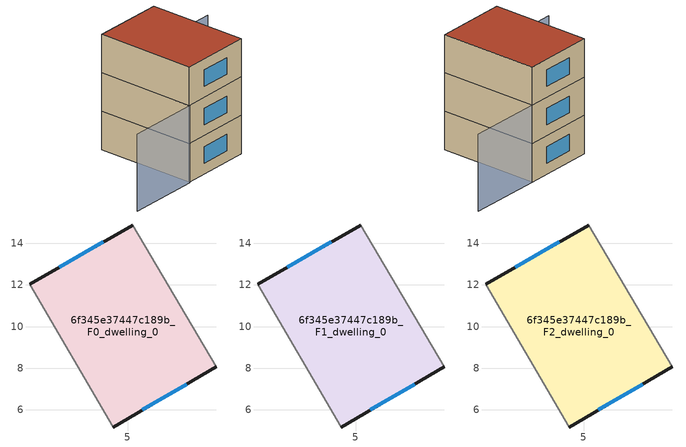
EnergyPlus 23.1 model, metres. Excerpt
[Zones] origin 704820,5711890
6f345e37447c189b_F0_dwelling_0
 floor ground (EU_floor_Construction): 5.25,14.87 9.24,8.06 4.31,5.18 0.32,12.03 z0
 wall outside (EU_wall_Construction): 5.25,14.87 0.32,12.03 / 4.31,5.18 9.24,8.06 z0:3
 wall adiabatic (EU_wall_Construction): 9.24,8.06 5.25,14.87 / 0.32,12.03 4.31,5.18 z0:3
 window (EU_Window_Construction): 3.84,14.06 1.72,12.84 / 5.72,6 7.84,7.24 z0.85:2.15
6f345e37447c189b_F1_dwelling_0
 floor to 6f345e37447c189b_F0_dwelling_0 (EU_floor_Construction): 5.25,14.87 9.24,8.06 4.31,5.18 0.32,12.03 z3
 wall outside (EU_wall_Construction): 5.25,14.87 0.32,12.03 / 4.31,5.18 9.24,8.06 z3:6
 wall adiabatic (EU_wall_Construction): 9.24,8.06 5.25,14.87 / 0.32,12.03 4.31,5.18 z3:6
 window (EU_Window_Construction): 3.84,14.06 1.72,12.84 / 5.72,6 7.84,7.24 z3.85:5.15
6f345e37447c189b_F2_dwelling_0
 floor to 6f345e37447c189b_F1_dwelling_0 (EU_floor_Construction): 5.25,14.87 9.24,8.06 4.31,5.18 0.32,12.03 z6
 wall outside (EU_wall_Construction): 5.25,14.87 0.32,12.03 / 4.31,5.18 9.24,8.06 z6:9
 wall adiabatic (EU_wall_Construction): 9.24,8.06 5.25,14.87 / 0.32,12.03 4.31,5.18 z6:9
 window (EU_Window_Construction): 3.84,14.06 1.72,12.84 / 5.72,6 7.84,7.24 z6.85:8.15
 roof outside (EU_roof_Construction): 9.24,8.06 5.25,14.87 0.32,12.03 4.31,5.18 z9
shading: 9.19,8.03 5.25,14.87 / 5.25,14.87 10.3,17.78 / 0.34,12.05 4.33,5.15 / 4.33,5.15 -0.62,2.29 z0:6
[Building]
EU S2 Campaign: North Axis=0; Terrain=City; Solar Distribution=FullExterior
[Site:Location]
London: Latitude=51.5; Longitude=-0.5; Time Zone=0; Elevation=25
[SizingPeriod:WeatherFileDays]
AnnualSizingPeriod: Begin Month=1; Begin Day of Month=1; End Month=12; End Day of Month=31; Day of Week for Start Day=Monday; Use Weather File Daylight Saving Period=No; Use Weather File Rain and Snow Indicators=No
[MATERIAL]
EU_InternalMass_Material: Roughness=MediumRough; Thickness=0.1; Conductivity=1; Density=1800; Specific Heat=900; Thermal Absorptance=0.9; Solar Absorptance=0.7; Visible Absorptance=0.7
[MATERIAL:NOMASS] Roughness=MediumRough; Thermal Absorptance=0.9; Solar Absorptance=0.7; Visible Absorptance=0.7
Name | Thermal Resistance
EU_wall_NoMass | 0.71061
EU_roof_NoMass | 2.41608
EU_floor_NoMass | 1.75078
[WINDOWMATERIAL:SIMPLEGLAZINGSYSTEM]
EU_Window_SimpleGlazing: UFactor=2.64892; Solar Heat Gain Coefficient=0.76; Visible Transmittance=0.76
[CONSTRUCTION]
EU_wall_Construction: EU_wall_NoMass
EU_roof_Construction: EU_roof_NoMass
EU_floor_Construction: EU_floor_NoMass
EU_Window_Construction: EU_Window_SimpleGlazing
EU_InternalMass_Construction: EU_InternalMass_Material
[ZONE] Type=1; Multiplier=1; Ceiling Height=autocalculate; Floor Area=autocalculate; Part of Total Floor Area=Yes
Name | Volume
6f345e37447c189b_F0_dwelling_0 | 135.349
6f345e37447c189b_F1_dwelling_0; 6f345e37447c189b_F2_dwelling_0 | 135.35
[INTERNALMASS] Construction=EU_InternalMass_Construction; Surface Area=45.1165
Name | Zone or ZoneList
6f345e37447c189b_F0_dwelling_0_EU_InternalMass | 6f345e37447c189b_F0_dwelling_0
6f345e37447c189b_F1_dwelling_0_EU_InternalMass | 6f345e37447c189b_F1_dwelling_0
6f345e37447c189b_F2_dwelling_0_EU_InternalMass | 6f345e37447c189b_F2_dwelling_0
[OTHEREQUIPMENT] Fuel Type=Electricity; Design Level Calculation Method=Watts/Area; Power per Zone Floor Area=1; Fraction Latent=0; Fraction Radiant=0; Fraction Lost=0; Carbon Dioxide Generation Rate=0; EndUse Subcategory=EU_Step8_InternalGains
Name | Zone or ZoneList or Space or SpaceList | Schedule
EU_Step8_InternalGain_6f345e37447c189b_F0_dwelling_0_f000 | 6f345e37447c189b_F0_dwelling_0 | EU_Step8_GainSchedule_6f345e37447c189b_F0_dwelling_0_f000
EU_Step8_InternalGain_6f345e37447c189b_F1_dwelling_0_f000 | 6f345e37447c189b_F1_dwelling_0 | EU_Step8_GainSchedule_6f345e37447c189b_F1_dwelling_0_f000
EU_Step8_InternalGain_6f345e37447c189b_F2_dwelling_0_f000 | 6f345e37447c189b_F2_dwelling_0 | EU_Step8_GainSchedule_6f345e37447c189b_F2_dwelling_0_f000
[ZONEVENTILATION:DESIGNFLOWRATE] Schedule=EU_AlwaysOn; Design Flow Rate Calculation Method=AirChanges/Hour; Air Changes per Hour=0.496673; Ventilation Type=Natural; Fan Pressure Rise=0; Fan Total Efficiency=1; Constant Term Coefficient=1; Temperature Term Coefficient=0; Velocity Term Coefficient=0; Velocity Squared Term Coefficient=0; Minimum Indoor Temperature=-100; Maximum Indoor Temperature=100; Delta Temperature=-100; Minimum Outdoor Temperature=-100; Maximum Outdoor Temperature=100; Maximum Wind Speed=40
Name | Zone or ZoneList or Space or SpaceList
EU_ConstantAir_6f345e37447c189b_F0_dwelling_0 | 6f345e37447c189b_F0_dwelling_0
EU_ConstantAir_6f345e37447c189b_F1_dwelling_0 | 6f345e37447c189b_F1_dwelling_0
EU_ConstantAir_6f345e37447c189b_F2_dwelling_0 | 6f345e37447c189b_F2_dwelling_0
[HVACTEMPLATE:THERMOSTAT] Constant Heating Setpoint=20; Constant Cooling Setpoint=50
EU_HeatOnly_6f345e37447c189b_F0_dwelling_0; EU_HeatOnly_6f345e37447c189b_F1_dwelling_0; EU_HeatOnly_6f345e37447c189b_F2_dwelling_0
[HVACTEMPLATE:ZONE:IDEALLOADSAIRSYSTEM] System Availability Schedule=EU_AlwaysOn; Maximum Heating Supply Air Temperature=50; Minimum Cooling Supply Air Temperature=13; Maximum Heating Supply Air Humidity Ratio=0.0156; Minimum Cooling Supply Air Humidity Ratio=0.0077; Heating Limit=NoLimit; Cooling Limit=NoLimit; Heating Availability Schedule=EU_AlwaysOn; Cooling Availability Schedule=EU_CoolingOff; Dehumidification Control Type=ConstantSensibleHeatRatio; Cooling Sensible Heat Ratio=0.7; Dehumidification Setpoint=60; Humidification Control Type=None; Humidification Setpoint=30; Outdoor Air Method=None; Outdoor Air Flow Rate per Person=0.00944; Outdoor Air Flow Rate per Zone Floor Area=0; Outdoor Air Flow Rate per Zone=0; Demand Controlled Ventilation Type=None; Outdoor Air Economizer Type=NoEconomizer; Heat Recovery Type=None; Sensible Heat Recovery Effectiveness=0.7; Latent Heat Recovery Effectiveness=0.65
Name | Template Thermostat
6f345e37447c189b_F0_dwelling_0 | EU_HeatOnly_6f345e37447c189b_F0_dwelling_0
6f345e37447c189b_F1_dwelling_0 | EU_HeatOnly_6f345e37447c189b_F1_dwelling_0
6f345e37447c189b_F2_dwelling_0 | EU_HeatOnly_6f345e37447c189b_F2_dwelling_0
[SIZING:ZONE] Zone Cooling Design Supply Air Temperature Input Method=SupplyAirTemperature; Zone Cooling Design Supply Air Temperature=13; Zone Heating Design Supply Air Temperature Input Method=SupplyAirTemperature; Zone Heating Design Supply Air Temperature=50; Zone Cooling Design Supply Air Humidity Ratio=0.008; Zone Heating Design Supply Air Humidity Ratio=0.008; Cooling Design Air Flow Method=DesignDay; Cooling Design Air Flow Rate=0; Cooling Minimum Air Flow per Zone Floor Area=0.000762; Cooling Minimum Air Flow=0; Cooling Minimum Air Flow Fraction=0.2; Heating Design Air Flow Method=DesignDay; Heating Design Air Flow Rate=0; Heating Maximum Air Flow per Zone Floor Area=0.002032; Heating Maximum Air Flow=0.141576; Heating Maximum Air Flow Fraction=0.3; Account for Dedicated Outdoor Air System=No; Dedicated Outdoor Air System Control Strategy=NeutralSupplyAir; Dedicated Outdoor Air Low Setpoint Temperature for Design=autosize; Dedicated Outdoor Air High Setpoint Temperature for Design=autosize; Zone Load Sizing Method=Sensible Load Only No Latent Load; Zone Latent Cooling Design Supply Air Humidity Ratio Input Method=HumidityRatioDifference; Zone Cooling Design Supply Air Humidity Ratio Difference=0.005; Zone Latent Heating Design Supply Air Humidity Ratio Input Method=HumidityRatioDifference; Zone Humidification Design Supply Air Humidity Ratio Difference=0.005
6f345e37447c189b_F0_dwelling_0; 6f345e37447c189b_F1_dwelling_0; 6f345e37447c189b_F2_dwelling_0
[SCHEDULE:CONSTANT]
Name | Hourly Value
EU_AlwaysOn | 1
EU_CoolingOff | 0
[SCHEDULE:FILE] Column Number=1; Rows to Skip at Top=0; Number of Hours of Data=8760; Column Separator=Comma; Interpolate to Timestep=No; Minutes per Item=60; Adjust Schedule for Daylight Savings=Yes
Name | File
EU_Step8_GainSchedule_6f345e37447c189b_F0_dwelling_0_f000 | ../../schedules/6f345e37447c189b/6f345e37447c189b_F0_dwelling_0_f000_gain.csv
EU_Step8_GainSchedule_6f345e37447c189b_F1_dwelling_0_f000 | ../../schedules/6f345e37447c189b/6f345e37447c189b_F1_dwelling_0_f000_gain.csv
EU_Step8_GainSchedule_6f345e37447c189b_F2_dwelling_0_f000 | ../../schedules/6f345e37447c189b/6f345e37447c189b_F2_dwelling_0_f000_gain.csv
